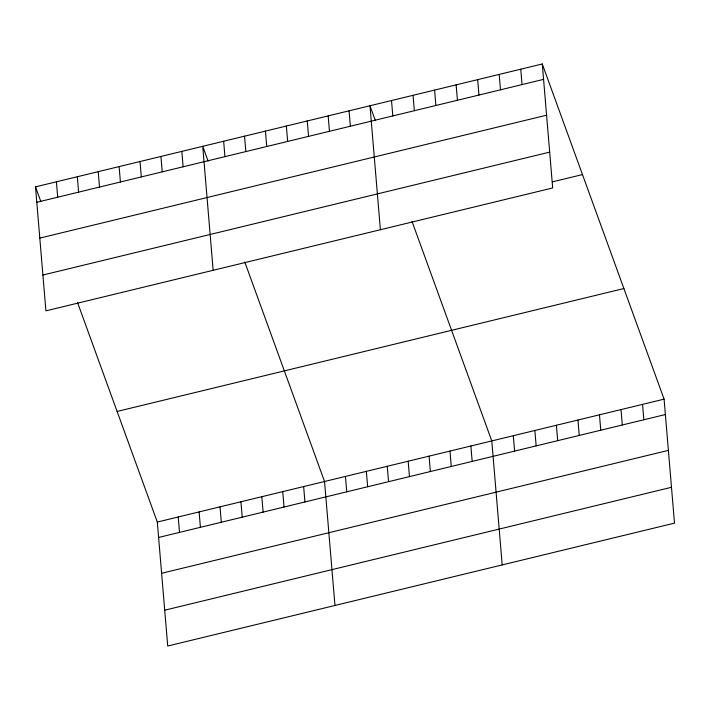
<?xml version="1.0" encoding="UTF-8"?>
<svg xmlns="http://www.w3.org/2000/svg" width="710" height="710" viewBox="0 0 710 710"><rect width="100%" height="100%" fill="white"/><g stroke="black" fill="none" stroke-linecap="round" stroke-linejoin="round"><path stroke-width="1.06" d="M542.28 63.971L552.691 187.946L45.91 310.856L35.5 186.872L542.28 63.971L664.09 399.144L674.5 523.128L167.72 646.029L157.309 522.054L77.541 302.575M36.796 202.279L543.576 79.369M39.804 238.107L546.585 115.198M42.902 275.027L549.682 152.118M552.327 181.893L582.475 174.58M117.115 411.445L623.895 288.535M157.309 522.054L664.09 399.144M158.596 537.452L665.385 414.542M161.605 573.281L668.394 450.371M164.711 610.201L671.491 487.291M375.359 120.567L369.972 105.754L380.391 229.738M412.022 221.449L491.781 440.928L502.192 564.911M208.119 161.126L202.74 146.313L213.151 270.297M244.781 262.008L324.541 481.495L334.96 605.47M35.5 186.872L40.887 201.693M642.55 404.363L643.846 419.77M621.01 409.59L622.306 424.988M599.471 414.817L600.766 430.216M577.94 420.036L579.227 435.434M556.4 425.263L557.687 440.661M520.741 69.189L522.036 84.588M534.861 430.482L536.156 445.88M499.21 74.417L500.497 89.815M513.321 435.709L514.617 451.107M477.67 79.635L478.957 95.042M456.131 84.863L457.426 100.261M470.881 446.004L472.168 461.402M434.591 90.09L435.887 105.488M449.971 451.072L451.267 466.47M413.051 95.309L414.347 110.707M429.071 456.139L430.358 471.538M391.512 100.536L392.808 115.934M408.161 461.216L409.457 476.614M387.261 466.284L388.556 481.682M349.071 110.831L350.367 126.229M366.351 471.351L367.647 486.749M328.171 115.899L329.458 131.297M345.45 476.419L346.746 491.817M307.261 120.966L308.557 136.364M286.361 126.034L287.648 141.432M303.64 486.563L304.936 501.961M265.451 131.11L266.747 146.508M282.74 491.631L284.027 507.029M244.551 136.178L245.837 151.576M261.83 496.698L263.126 512.105M223.641 141.246L224.937 156.644M240.93 501.775L242.216 517.173M220.02 506.842L221.316 522.24M181.831 151.39L183.127 166.788M199.119 511.91L200.406 527.308M160.93 156.457L162.226 171.855M178.21 516.978L179.506 532.385M140.021 161.525L141.317 176.923M119.12 166.593L120.416 182M98.211 171.669L99.507 187.067M77.31 176.737L78.606 192.135M56.401 181.804L57.696 197.202"/></g></svg>
